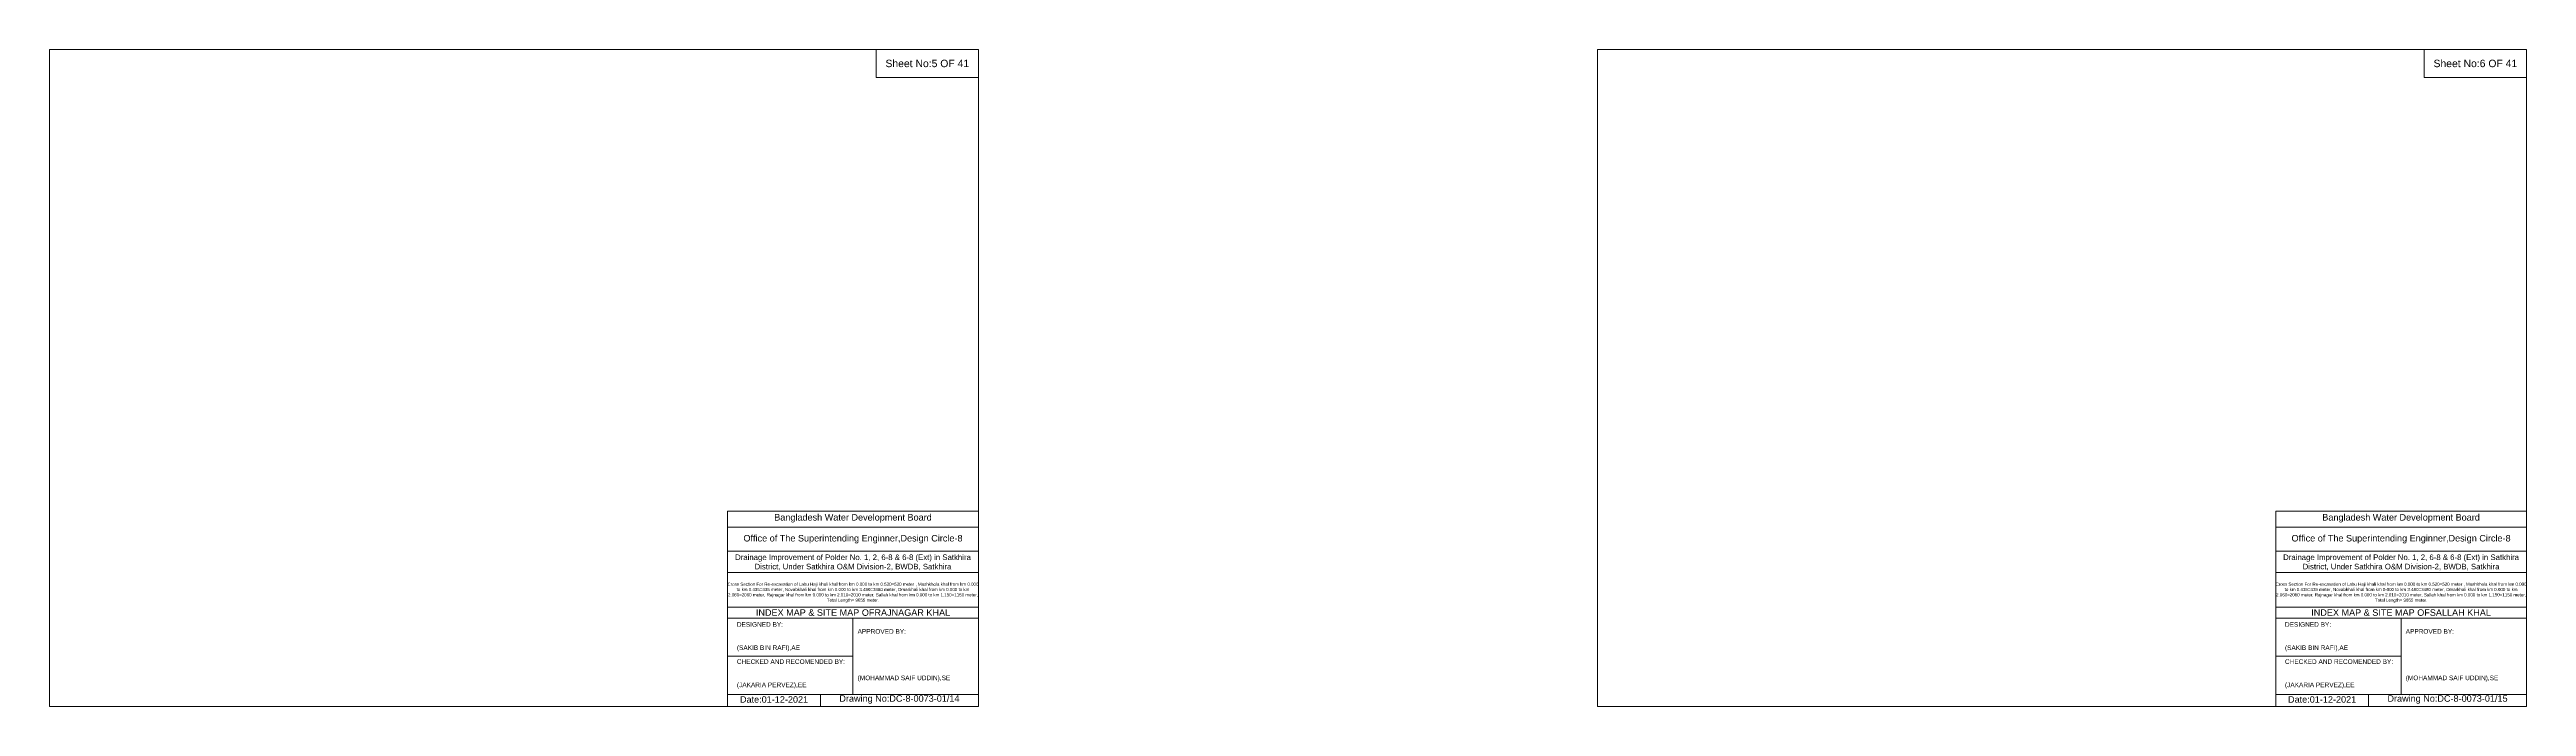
# Model space of a CAD drawing. Header units: inches. Extents: x 93000 to 486000, y -4242 to 0.
# Drawn here: x 140000 to 156000, y -4242 to 0 of the extents above; entities that cross this region are included whole.
import ezdxf

# ---------------------------------------------------------------- set-up
doc = ezdxf.new("R2010")
doc.units = ezdxf.units.IN
doc.header["$LTSCALE"] = 7
doc.header["$MEASUREMENT"] = 0
doc.layers.add('Cross section Data Border', color=7, linetype='Continuous', lineweight=9)
doc.styles.get("Standard").update_dxf_attribs({"font": 'arial.ttf'})

msp = doc.modelspace()

# ---------------------------------------------------------------- linework, layer by layer
at = {"layer": 'Cross section Data Border'}
for points in [[(140000, 0), (146000, 0), (146000, -4242), (140000, -4242)], [(145340, 0), (146000, 0), (146000, -180), (145340, -180)], [(150000, 0), (156000, 0), (156000, -4242), (150000, -4242)], [(155340, 0), (156000, 0), (156000, -180), (155340, -180)]]:
    msp.add_lwpolyline(points, close=True, dxfattribs=at)
for points in [[(144380, -4242), (144380, -2982), (146000, -2982)], [(154380, -4242), (154380, -2982), (156000, -2982)], [(144380, -3084), (146000, -3084)], [(154380, -3084), (156000, -3084)], [(144380, -3240), (146000, -3240)], [(154380, -3240), (156000, -3240)], [(144380, -3378), (146000, -3378)], [(154380, -3378), (156000, -3378)], [(144380, -3600), (146000, -3600)], [(144380, -3672), (146000, -3672)], [(145190, -3672), (145190, -4164)], [(154380, -3600), (156000, -3600)], [(154380, -3672), (156000, -3672)], [(155190, -3672), (155190, -4164)], [(144380, -3918), (145190, -3918)], [(154380, -3918), (155190, -3918)], [(144380, -4164), (146000, -4164)], [(144980, -4164), (144980, -4242)], [(154380, -4164), (156000, -4164)], [(154980, -4164), (154980, -4242)]]:
    msp.add_lwpolyline(points, dxfattribs=at)

# ---------------------------------------------------------------- texts
at = {"layer": 'Cross section Data Border', "attachment_point": 5}
for s, insert, char_height in [('Sheet No:5 OF 41', (145670, -90), 48), ('Sheet No:6 OF 41', (155670, -90), 48), ('Bangladesh Water Development Board', (145190, -3027), 42), ('Bangladesh Water Development Board', (155190, -3027), 42), ('Office of The Superintending Enginner,Design Circle-8', (145190, -3162), 42), ('Office of The Superintending Enginner,Design Circle-8', (155190, -3162), 42)]:
    msp.add_mtext(s, dxfattribs=dict(at, insert=insert, char_height=char_height))
at = {"layer": 'Cross section Data Border'}
for s, insert, char_height, width, attachment_point in [('Drainage Improvement of Polder No. 1, 2, 6-8 & 6-8 (Ext) in Satkhira District, Under Satkhira O&M Division-2, BWDB, Satkhira', (145190, -3312), 36, 1680, 5), ('Drainage Improvement of Polder No. 1, 2, 6-8 & 6-8 (Ext) in Satkhira District, Under Satkhira O&M Division-2, BWDB, Satkhira', (155190, -3312), 36, 1680, 5), ('Cross Section For Re-excavation of Labu Haji khali khal from km 0.000 to km 0.520=520 meter , Mashkhola khal from km 0.000 to km 0.435=435 meter, Novabkhali khal from km 0.000 to km 3.480=3480 meter, Omarkhali khal from km 0.000 to km 2.060=2060 meter, Rajnagar khal from km 0.000 to km 2.010=2010 meter, Sallah khal from km 0.000 to km 1.150=1150 meter, Total Length= 9655 meter. ', (145190, -3507), 20.561, 1620, 5), ('Cross Section For Re-excavation of Labu Haji khali khal from km 0.000 to km 0.520=520 meter , Mashkhola khal from km 0.000 to km 0.435=435 meter, Novabkhali khal from km 0.000 to km 3.480=3480 meter, Omarkhali khal from km 0.000 to km 2.060=2060 meter, Rajnagar khal from km 0.000 to km 2.010=2010 meter, Sallah khal from km 0.000 to km 1.150=1150 meter, Total Length= 9655 meter. ', (155190, -3507), 20.561, 1620, 5), ('INDEX MAP & SITE MAP OFRAJNAGAR KHAL', (145190, -3636), 42, 1680, 5), ('INDEX MAP & SITE MAP OFSALLAH KHAL', (155190, -3636), 42, 1680, 5), ('DESIGNED BY:^J^J^J(SAKIB BIN RAFI),AE', (144440, -3792), 30, 840, 4), ('APPROVED BY:^J^J^J^J^J^J(MOHAMMAD SAIF UDDIN),SE', (145220, -3912), 30, 840, 4), ('DESIGNED BY:^J^J^J(SAKIB BIN RAFI),AE', (154440, -3792), 30, 840, 4), ('APPROVED BY:^J^J^J^J^J^J(MOHAMMAD SAIF UDDIN),SE', (155220, -3912), 30, 840, 4), ('CHECKED AND RECOMENDED BY:^J^J^J(JAKARIA PERVEZ),EE', (144440, -4032), 30, 840, 4), ('CHECKED AND RECOMENDED BY:^J^J^J(JAKARIA PERVEZ),EE', (154440, -4032), 30, 840, 4), ('Date:01-12-2021', (144680, -4197), 42, 840, 5), ('Drawing No:DC-8-0073-01/14', (145490, -4197), 42, 1320, 5), ('Date:01-12-2021', (154680, -4197), 42, 840, 5), ('Drawing No:DC-8-0073-01/15', (155490, -4197), 42, 1320, 5)]:
    msp.add_mtext(s, dxfattribs=dict(at, insert=insert, char_height=char_height, width=width, attachment_point=attachment_point))

doc.saveas('drawing.dxf')
